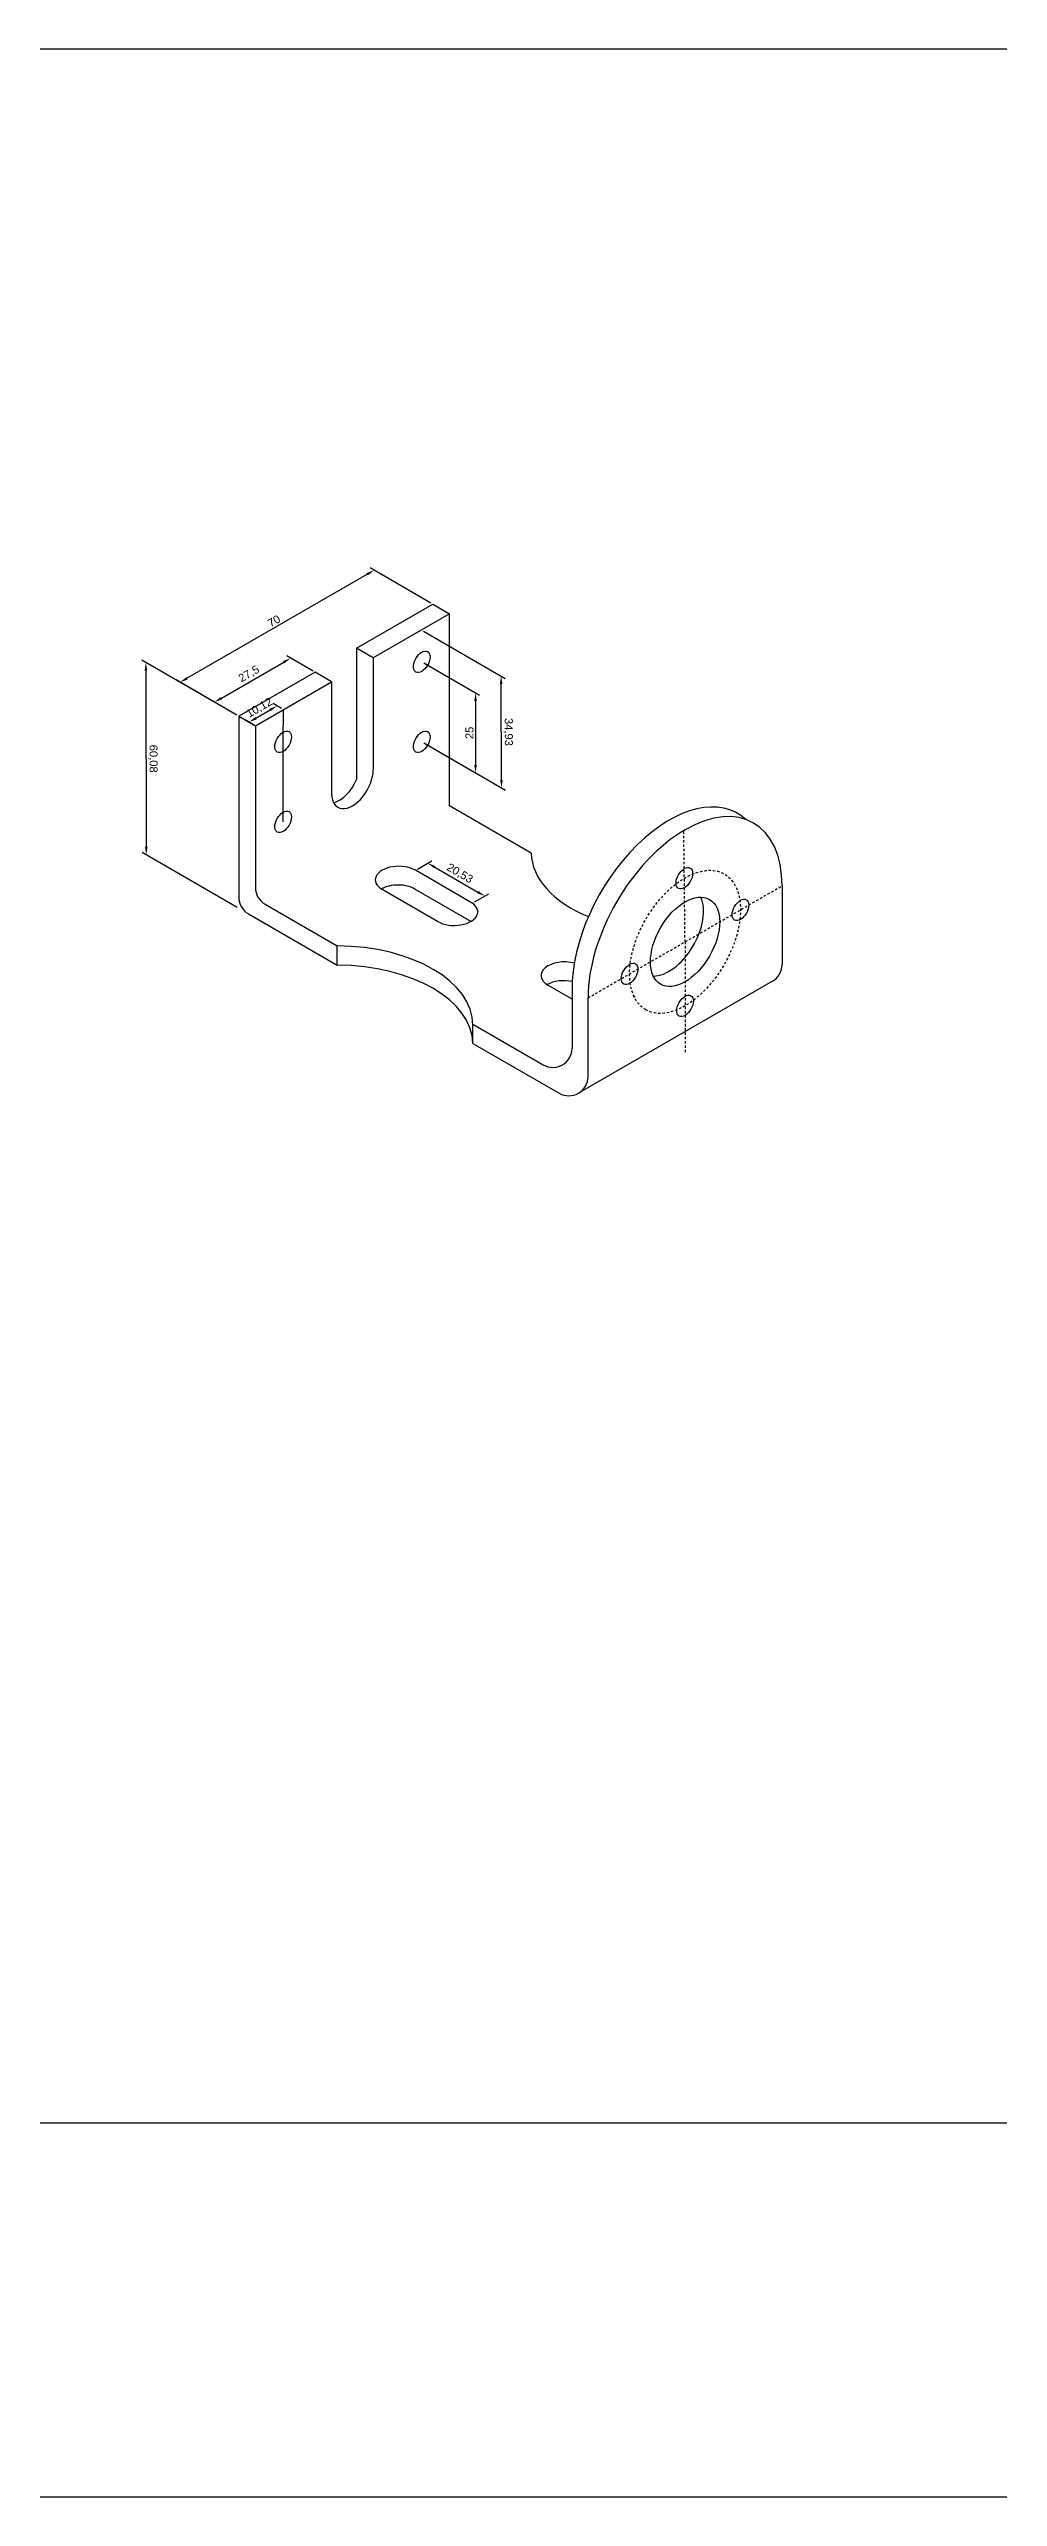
# Model space of a CAD drawing. Header units: millimetres. Extents: x 3767 to 9480, y 1414 to 2179.
# Drawn here: x 7976 to 8273, y 1414 to 2179 of the extents above; entities that cross this region are included whole.
import ezdxf

# ---------------------------------------------------------------- set-up
doc = ezdxf.new("R2010")
doc.units = ezdxf.units.MM
doc.linetypes.add('JIS_02_0.7', pattern=[1.35, 0.75, -0.6])
doc.layers.add('COTAS', color=80, linetype='Continuous')
doc.styles.get("Standard").update_dxf_attribs({"font": 'arial.ttf'})
doc.dimstyles.new('ISO-25', dxfattribs={"dimtxt": 2.5, "dimasz": 2.5, "dimexe": 1.25, "dimexo": 0.625, "dimtad": 1, "dimtxsty": 'Standard', "dimcen": 2.5, "dimadec": 0, "dimazin": 0, "dimtfac": 1, "dimtmove": 0, "dimatfit": 3, "dimfxl": 1, "dimarcsym": 0})

# ---------------------------------------------------------------- blocks, each defined once
blk = doc.blocks.new('*D158')
at = {"layer": 'COTAS', "color": 0, "lineweight": -2, "transparency": 16777216}
for p, q in [((8019.21, 1982.51), (8075.5, 2015.01)), ((8095.39, 2006.02), (8076.41, 2016.98)), ((8034.77, 1971.02), (8015.79, 1981.98))]:
    blk.add_line(p, q, dxfattribs=at)
for points in [[(8075.29, 2015.37), (8075.71, 2014.64), (8077.66, 2016.26)], [(8019, 1982.87), (8019.42, 1982.14), (8017.04, 1981.26)]]:
    blk.add_solid(points, dxfattribs=at)
at = {"layer": 'Defpoints', "color": 0, "lineweight": -2, "transparency": 16777216}
for p in [(8077.66, 2016.26), (8096.02, 2005.66), (8035.4, 1970.66)]:
    blk.add_point(p, dxfattribs=at)
at = {"layer": 'COTAS', "color": 0, "lineweight": -2, "transparency": 16777216, "insert": (8046.4, 2000.4), "char_height": 2.5, "attachment_point": 5, "rotation": 30}
blk.add_mtext('70', dxfattribs=at)
blk = doc.blocks.new('*D159')
at = {"layer": 'COTAS', "color": 0, "lineweight": -2, "transparency": 16777216}
for p, q in [((8058.59, 1984.77), (8050.36, 1989.52)), ((8029.96, 1976.3), (8049.44, 1987.55)), ((8034.77, 1971.02), (8026.54, 1975.77))]:
    blk.add_line(p, q, dxfattribs=at)
for points in [[(8049.23, 1987.91), (8049.65, 1987.19), (8051.61, 1988.8)], [(8029.75, 1976.66), (8030.17, 1975.94), (8027.79, 1975.05)]]:
    blk.add_solid(points, dxfattribs=at)
at = {"layer": 'Defpoints', "color": 0, "lineweight": -2, "transparency": 16777216}
for p in [(8051.61, 1988.8), (8059.21, 1984.41), (8035.4, 1970.66)]:
    blk.add_point(p, dxfattribs=at)
at = {"layer": 'COTAS', "color": 0, "lineweight": -2, "transparency": 16777216, "insert": (8038.64, 1983.77), "char_height": 2.5, "attachment_point": 5, "rotation": 30}
blk.add_mtext('27,5', dxfattribs=at)
blk = doc.blocks.new('*D160')
at = {"layer": 'COTAS', "color": 0, "lineweight": -2, "transparency": 16777216}
for p, q in [((8048.73, 1973.08), (8046.1, 1974.59)), ((8039.97, 1968.02), (8037.34, 1969.54)), ((8040.76, 1970.06), (8045.19, 1972.62))]:
    blk.add_line(p, q, dxfattribs=at)
for points in [[(8044.98, 1972.98), (8045.4, 1972.26), (8047.35, 1973.87)], [(8040.55, 1970.42), (8040.97, 1969.7), (8038.59, 1968.81)]]:
    blk.add_solid(points, dxfattribs=at)
at = {"layer": 'Defpoints', "color": 0, "lineweight": -2, "transparency": 16777216}
for p in [(8047.35, 1973.87), (8040.59, 1967.66), (8049.35, 1972.72)]:
    blk.add_point(p, dxfattribs=at)
at = {"layer": 'COTAS', "color": 0, "lineweight": -2, "transparency": 16777216, "insert": (8041.91, 1973.19), "char_height": 2.5, "attachment_point": 5, "rotation": 30}
blk.add_mtext('10,12', dxfattribs=at)
blk = doc.blocks.new('*D161')
at = {"layer": 'COTAS', "color": 0, "lineweight": -2, "transparency": 16777216}
for p, q in [((8093.18, 1987.3), (8110.63, 1977.23)), ((8109.38, 1975.45), (8109.38, 1955.45)), ((8093.18, 1962.3), (8110.63, 1952.23))]:
    blk.add_line(p, q, dxfattribs=at)
for points in [[(8108.96, 1975.45), (8109.79, 1975.45), (8109.38, 1977.95)], [(8108.96, 1955.45), (8109.79, 1955.45), (8109.38, 1952.95)]]:
    blk.add_solid(points, dxfattribs=at)
at = {"layer": 'Defpoints', "color": 0, "lineweight": -2, "transparency": 16777216}
for p in [(8092.56, 1987.66), (8092.56, 1962.66), (8109.38, 1952.95)]:
    blk.add_point(p, dxfattribs=at)
at = {"layer": 'COTAS', "color": 0, "lineweight": -2, "transparency": 16777216, "insert": (8107.47, 1965.45), "char_height": 2.5, "attachment_point": 5, "rotation": 90}
blk.add_mtext('25', dxfattribs=at)
blk = doc.blocks.new('*D162')
at = {"layer": 'COTAS', "color": 0, "lineweight": -2, "transparency": 16777216}
for p, q in [((8093.06, 1997.23), (8118.61, 1982.47)), ((8117.47, 1950.77), (8117.36, 1980.7)), ((8093.18, 1962.3), (8118.73, 1947.55))]:
    blk.add_line(p, q, dxfattribs=at)
for points in [[(8117.78, 1980.7), (8116.95, 1980.7), (8117.36, 1983.2)], [(8117.89, 1950.77), (8117.05, 1950.77), (8117.48, 1948.27)]]:
    blk.add_solid(points, dxfattribs=at)
at = {"layer": 'Defpoints', "color": 0, "lineweight": -2, "transparency": 16777216}
for p in [(8092.43, 1997.59), (8117.36, 1983.2), (8092.56, 1962.66)]:
    blk.add_point(p, dxfattribs=at)
at = {"layer": 'COTAS', "color": 0, "lineweight": -2, "transparency": 16777216, "insert": (8119.54, 1965.74), "char_height": 2.5, "attachment_point": 5, "rotation": 270.20327}
blk.add_mtext('34,93', dxfattribs=at)
blk = doc.blocks.new('*D163')
at = {"layer": 'COTAS', "color": 0, "lineweight": -2, "transparency": 16777216}
for p, q in [((8034.77, 1971.02), (8005.11, 1988.15)), ((8006.37, 1984.92), (8006.48, 1929.85)), ((8034.9, 1910.94), (8005.24, 1928.07))]:
    blk.add_line(p, q, dxfattribs=at)
for points in [[(8006.78, 1984.92), (8005.95, 1984.92), (8006.36, 1987.42)], [(8006.9, 1929.85), (8006.07, 1929.85), (8006.49, 1927.35)]]:
    blk.add_solid(points, dxfattribs=at)
at = {"layer": 'Defpoints', "color": 0, "lineweight": -2, "transparency": 16777216}
for p in [(8035.4, 1970.66), (8006.49, 1927.35), (8035.53, 1910.58)]:
    blk.add_point(p, dxfattribs=at)
at = {"layer": 'COTAS', "color": 0, "lineweight": -2, "transparency": 16777216, "insert": (8008.55, 1957.39), "char_height": 2.5, "attachment_point": 5, "rotation": 270.12412}
blk.add_mtext('60,08', dxfattribs=at)
blk = doc.blocks.new('*D164')
at = {"layer": 'COTAS', "color": 0, "lineweight": -2, "transparency": 16777216}
for p, q in [((8091.23, 1922.89), (8095.7, 1925.47)), ((8096.61, 1923.5), (8110.06, 1915.73)), ((8109.01, 1912.62), (8113.48, 1915.2))]:
    blk.add_line(p, q, dxfattribs=at)
for points in [[(8096.82, 1923.86), (8096.41, 1923.13), (8094.45, 1924.75)], [(8110.27, 1916.09), (8109.86, 1915.37), (8112.23, 1914.48)]]:
    blk.add_solid(points, dxfattribs=at)
at = {"layer": 'Defpoints', "color": 0, "lineweight": -2, "transparency": 16777216}
for p in [(8090.61, 1922.53), (8112.23, 1914.48), (8108.39, 1912.26)]:
    blk.add_point(p, dxfattribs=at)
at = {"layer": 'COTAS', "color": 0, "lineweight": -2, "transparency": 16777216, "insert": (8104.4, 1921.45), "char_height": 2.5, "attachment_point": 5, "rotation": 330}
blk.add_mtext('20,53', dxfattribs=at)

msp = doc.modelspace()

# ---------------------------------------------------------------- linework, layer by layer
at = {"lineweight": -2}
for p, q in [((8072.204, 1991.908), (8096.019, 2005.658)), ((8096.019, 2005.658), (8101.215, 2002.658)), ((8101.215, 2002.658), (8077.4, 1988.908)), ((8101.215, 1942.658), (8101.215, 2002.658)), ((8077.4, 1988.908), (8072.204, 1991.908)), ((8072.204, 1991.908), (8072.204, 1957.658)), ((8077.4, 1988.908), (8077.4, 1953.908)), ((8059.213, 1984.408), (8035.398, 1970.658)), ((8040.594, 1967.658), (8064.409, 1981.408)), ((8064.409, 1981.408), (8059.213, 1984.408)), ((8064.409, 1981.408), (8064.409, 1946.408)), ((8035.398, 1970.658), (8040.594, 1967.658)), ((8035.398, 1970.658), (8035.398, 1914.122)), ((8040.594, 1967.658), (8040.594, 1917.122)), ((8049.254, 1962.658), (8049.355, 1972.716)), ((8049.254, 1937.658), (8049.254, 1962.658)), ((8072.204, 1957.658), (8072.204, 1950.908)), ((8126.768, 1927.906), (8101.215, 1942.658)), ((8108.348, 1912.26), (8090.605, 1922.526)), ((8097.512, 1906.538), (8080.207, 1916.529)), ((8108.133, 1906.4), (8090.391, 1916.666)), ((8090.605, 1916.542), (8090.605, 1916.526)), ((8205.139, 1917.658), (8205.139, 1893.051)), ((8038.398, 1908.926), (8066.146, 1892.906)), ((8040.594, 1907.658), (8066.146, 1892.906)), ((8043.594, 1911.926), (8066.146, 1898.906)), ((8066.146, 1892.906), (8066.146, 1898.906)), ((8177.286, 1898.739), (8177.286, 1898.739)), ((8139.541, 1882.273), (8131.963, 1886.648)), ((8139.541, 1885.221), (8139.541, 1866.923)), ((8202.139, 1887.854), (8141.517, 1852.854)), ((8144.517, 1858.051), (8144.517, 1882.658)), ((8159.222, 1882.889), (8158.919, 1883.064)), ((8108.572, 1874.411), (8130.541, 1861.727)), ((8108.572, 1868.411), (8108.574, 1874.153)), ((8108.572, 1868.411), (8135.517, 1852.854))]:
    msp.add_line(p, q, dxfattribs=at)
at = {"linetype": 'JIS_02_0.7', "lineweight": -2}
for p, q in [((8174.828, 1900.158), (8174.443, 1934.933)), ((8144.517, 1882.658), (8205.139, 1917.658)), ((8144.517, 1882.658), (8174.828, 1900.158)), ((8174.828, 1900.158), (8174.828, 1865.158))]:
    msp.add_line(p, q, dxfattribs=at)
at = {"lineweight": -2}
for centre, start, end in [((8041.398, 1914.122), 180, 240), ((8046.594, 1917.122), 180, 240), ((8199.139, 1893.051), 300, 0), ((8133.541, 1866.923), 240, 0), ((8138.517, 1858.051), 240, 0)]:
    msp.add_arc(centre, 6, start, end, dxfattribs=at)
for centre, major_axis in [((8092.555, 1987.658), (-1.837, -3.182)), ((8049.254, 1962.658), (-1.837, -3.182)), ((8092.555, 1962.658), (-1.837, -3.182)), ((8049.254, 1937.658), (-1.837, -3.182)), ((8174.608, 1920.03), (-1.837, -3.182)), ((8174.828, 1900.158), (-7.655, -13.258)), ((8192.148, 1910.158), (-1.837, -3.182)), ((8157.507, 1890.158), (-1.837, -3.182)), ((8174.828, 1880.158), (-1.837, -3.182))]:
    msp.add_ellipse(centre, major_axis=major_axis, ratio=0.5773503, dxfattribs=at)
for centre, major_axis, start_param, end_param in [((8070.905, 1950.158), (-4.593, -7.955), 5.4977871, 8.6393798), ((8066.741, 1951.822), (-4.593, -7.955), 6.7996283, 8.0677259), ((8169.849, 1903.166), (-21.433, -37.123), 3.0123637, 5.5105405), ((8174.828, 1900.158), (-21.433, -37.123), 2.3561945, 5.4977871), ((8169.631, 1928.158), (-42.866, 0), 6.2933901, 7.2316206), ((8085.403, 1919.529), (-7.348, 0), 3.9259076, 7.0685849), ((8085.189, 1913.669), (-7.348, 0), 3.9259076, 5.4995612), ((8102.724, 1909.529), (-7.348, 0), 0.7823542, 4.0109132), ((8169.796, 1903.439), (-7.655, -13.258), 6.5982337, 9.0471199), ((8065.708, 1874.158), (-42.866, 0), 9.4245536, 10.9853695), ((8065.708, 1868.158), (-42.866, 0), 9.4349828, 10.9853695), ((8137.159, 1889.648), (-7.348, 0), 4.2811491, 7.0685849), ((8169.796, 1903.439), (-7.655, -13.258), 5.8837074, 5.9340739), ((8136.945, 1883.788), (-7.348, 0), 4.3440336, 5.4995612)]:
    msp.add_ellipse(centre, major_axis=major_axis, ratio=0.5773503, start_param=start_param, end_param=end_param, dxfattribs=at)
at = {"linetype": 'JIS_02_0.7', "lineweight": -2}
msp.add_ellipse((8174.828, 1900.158), major_axis=(-12.247, -21.213), ratio=0.5773503, dxfattribs=at)
at = {"layer": 'COTAS', "lineweight": -2}
msp.add_line((3766.533, 1531.181), (9479.938, 1531.181), dxfattribs=at)
msp.add_lwpolyline([(3766.533, 2179.148), (9479.938, 2179.148), (9479.938, 1414.231), (3766.533, 1414.231)], close=True, dxfattribs=at)

# ---------------------------------------------------------------- dimensions: what is measured, and where the dimension line sits
for p1, p2, distance, picture, middle in [((8035.398, 1970.658), (8096.019, 2005.658), 18.355, '*D158', (8046.403, 2000.402)), ((8092.555, 1962.658), (8092.431, 1997.587), -24.873, '*D162', (8119.545, 1965.74)), ((8035.398, 1970.658), (8059.213, 1984.408), 7.606, '*D159', (8038.636, 1983.767)), ((8035.398, 1970.658), (8035.528, 1910.583), -29.002, '*D163', (8008.552, 1957.39)), ((8092.555, 1987.658), (8092.555, 1962.658), 16.821, '*D161', (8107.474, 1965.447)), ((8040.594, 1967.658), (8049.355, 1972.716), 2.001, '*D160', (8041.909, 1973.185)), ((8090.605, 1922.526), (8108.386, 1912.26), 3.844, '*D164', (8104.403, 1921.455))]:
    dim = msp.add_aligned_dim(p1=p1, p2=p2, distance=distance, dimstyle='ISO-25', dxfattribs=at)
    dim.commit()
    dim.dimension.update_dxf_attribs({"geometry": picture, "text_midpoint": middle})

doc.saveas('drawing.dxf')
